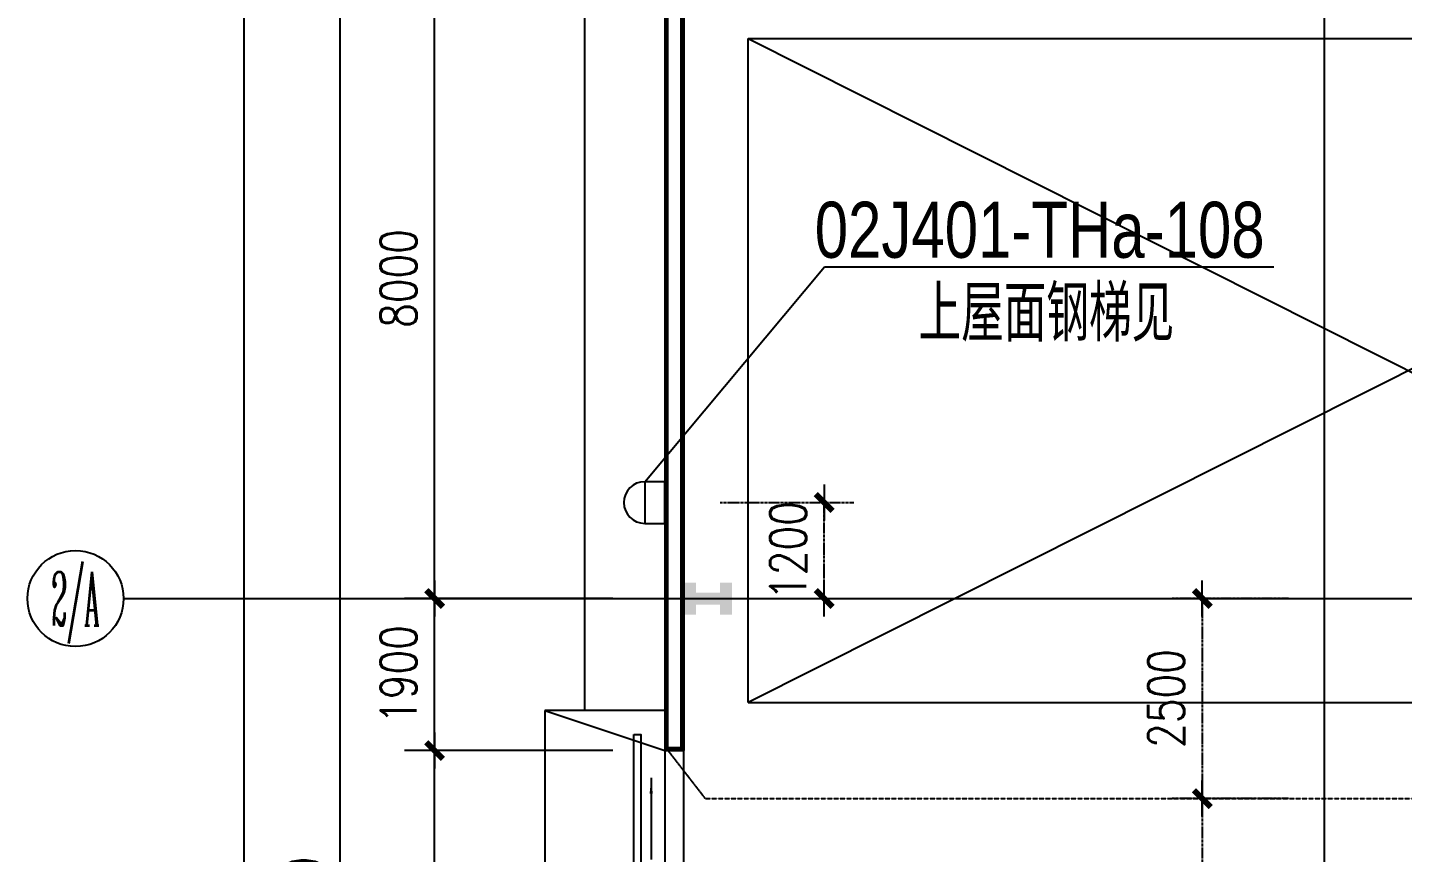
# Model space of a CAD drawing. Header units: millimetres. Extents: x 2509 to 128734, y 2492 to 91667.
# Drawn here: x 20020 to 37195, y 40566 to 50878 of the extents above; entities that cross this region are included whole.
import ezdxf
from ezdxf.enums import TextEntityAlignment as Align

# ---------------------------------------------------------------- set-up
doc = ezdxf.new("R2010")
doc.units = ezdxf.units.MM
for name, pattern in [('CENTER', [50.8, 31.75, -6.35, 6.35, -6.35]), ('DASH', [0.35, 0.25, -0.1]), ('DOTE', [2.42, 2, -0.2, 0.02, -0.2])]:
    doc.linetypes.add(name, pattern=pattern)
for name, color, linetype in [('AXIS', 3, 'Continuous'), ('AXIS_TEXT', 7, 'Continuous'), ('COLUMN', 7, 'Continuous'), ('DOTE', 1, 'DOTE'), ('GROUND', 2, 'Continuous'), ('PUB_DIM', 3, 'Continuous'), ('PUB_TEXT', 7, 'Continuous'), ('PUB_WALL', 255, 'Continuous'), ('ROAD', 5, 'DASH'), ('STAIR', 2, 'Continuous'), ('TQ', 9, 'Continuous'), ('WALL', 4, 'Continuous'), ('WINDOW', 41, 'Continuous'), ('WINDOW_TEXT', 7, 'Continuous')]:
    doc.layers.add(name, color=color, linetype=linetype)
doc.styles.add('_SIMPLEX', font='SIMPLEX.shx', dxfattribs={"width": 0.8})
doc.styles.add('COMPLEX', font='COMPLEX')
doc.styles.add('DIM_FONT', font='SIMPLEX.shx', dxfattribs={"width": 0.8})
doc.styles.add('FSHZ', font='fsdb_e.shx', dxfattribs={"width": 0.8, "bigfont": 'fsdb.shx'})
doc.dimstyles.new('AXIS150', dxfattribs={"dimscale": 1.5, "dimtxt": 300, "dimasz": 1, "dimexe": 250, "dimexo": 300, "dimgap": 150, "dimtad": 1, "dimdec": 0, "dimzin": 0, "dimdsep": 46, "dimtxsty": 'DIM_FONT', "dimblk": '_DIMX', "dimcen": 2.5, "dimse1": 1, "dimse2": 1, "dimclrt": 7, "dimadec": 0, "dimazin": 0, "dimtfac": 1, "dimtdec": 0, "dimtix": 1, "dimtmove": 2, "dimatfit": 3, "dimldrblk": '_DIMX', "dimfxl": 1, "dimtolj": 1, "dimtzin": 0, "dimarcsym": 0})
doc.dimstyles.new('DIMN150', dxfattribs={"dimscale": 1.5, "dimtxt": 300, "dimasz": 1, "dimexe": 250, "dimexo": 300, "dimgap": 150, "dimtad": 1, "dimdec": 0, "dimzin": 0, "dimdsep": 46, "dimtxsty": 'DIM_FONT', "dimblk": '_DIMX', "dimcen": 2.5, "dimclrt": 7, "dimadec": 0, "dimazin": 0, "dimtfac": 1, "dimtdec": 0, "dimtix": 1, "dimtmove": 2, "dimatfit": 3, "dimldrblk": '_DIMX', "dimfxl": 1, "dimtolj": 1, "dimtzin": 0, "dimarcsym": 0})

# ---------------------------------------------------------------- blocks, each defined once
blk = doc.blocks.new('_DIMX')
blk.add_line((-150, 0), (150, 0))
at = {"const_width": 50}
blk.add_lwpolyline([(-70, -70), (70, 70)], dxfattribs=at)
blk = doc.blocks.new('*D27')
at = {"layer": 'DEFPOINTS', "color": 0, "linetype": 'CENTER', "transparency": 16777216}
for p in [(45449, -288722), (43923, -291222), (45449, -291222)]:
    blk.add_point(p, dxfattribs=at)
at = {"layer": 'PUB_DIM', "color": 0, "linetype": 'CENTER', "lineweight": -2, "transparency": 16777216}
for p, q in [((44999, -288722), (43548, -288722)), ((43923, -288724), (43923, -291221)), ((44999, -291222), (43548, -291222))]:
    blk.add_line(p, q, dxfattribs=at)
at = {"layer": 'PUB_DIM', "color": 0, "linetype": 'CENTER', "lineweight": -2, "transparency": 16777216, "xscale": 1.5, "yscale": 1.5, "zscale": 1.5}
for p, rotation in [((43923, -288722), 90), ((43923, -291222), 270)]:
    blk.add_blockref('_DIMX', p, dxfattribs=dict(at, rotation=rotation))
at = {"layer": 'PUB_DIM', "color": 7, "linetype": 'CENTER', "transparency": 16777216, "insert": (43473, -289972), "char_height": 450, "attachment_point": 5, "rotation": 90, "style": 'DIM_FONT'}
blk.add_mtext('\\A1;2500', dxfattribs=at)
blk = doc.blocks.new('*D26')
at = {"layer": 'DEFPOINTS', "color": 0, "linetype": 'CENTER', "transparency": 16777216}
for p in [(45449, -291222), (43923, -294222), (45449, -294222)]:
    blk.add_point(p, dxfattribs=at)
at = {"layer": 'PUB_DIM', "color": 0, "linetype": 'CENTER', "lineweight": -2, "transparency": 16777216}
for p, q in [((44999, -291222), (43548, -291222)), ((43923, -291224), (43923, -294221)), ((44999, -294222), (43548, -294222))]:
    blk.add_line(p, q, dxfattribs=at)
at = {"layer": 'PUB_DIM', "color": 0, "linetype": 'CENTER', "lineweight": -2, "transparency": 16777216, "xscale": 1.5, "yscale": 1.5, "zscale": 1.5}
for p, rotation in [((43923, -291222), 90), ((43923, -294222), 270)]:
    blk.add_blockref('_DIMX', p, dxfattribs=dict(at, rotation=rotation))
at = {"layer": 'PUB_DIM', "color": 7, "linetype": 'CENTER', "transparency": 16777216, "insert": (43473, -292722), "char_height": 450, "attachment_point": 5, "rotation": 90, "style": 'DIM_FONT'}
blk.add_mtext('\\A1;3000', dxfattribs=at)
blk = doc.blocks.new('*D28')
at = {"layer": 'DEFPOINTS', "color": 0, "linetype": 'CENTER', "transparency": 16777216}
for p in [(37449, -287522), (39200, -287522), (37449, -288722)]:
    blk.add_point(p, dxfattribs=at)
at = {"layer": 'PUB_DIM', "color": 0, "linetype": 'CENTER', "lineweight": -2, "transparency": 16777216}
for p, q in [((37899, -287522), (39575, -287522)), ((39200, -287521), (39200, -287519)), ((39200, -288722), (39200, -287522)), ((37899, -288722), (39575, -288722)), ((39200, -288724), (39200, -288725))]:
    blk.add_line(p, q, dxfattribs=at)
at = {"layer": 'PUB_DIM', "color": 0, "linetype": 'CENTER', "lineweight": -2, "transparency": 16777216, "xscale": 1.5, "yscale": 1.5, "zscale": 1.5}
for p, rotation in [((39200, -287522), 270), ((39200, -288722), 90)]:
    blk.add_blockref('_DIMX', p, dxfattribs=dict(at, rotation=rotation))
at = {"layer": 'PUB_DIM', "color": 7, "linetype": 'CENTER', "transparency": 16777216, "insert": (38750, -288122), "char_height": 450, "attachment_point": 5, "rotation": 90, "style": 'DIM_FONT'}
blk.add_mtext('\\A1;1200', dxfattribs=at)
blk = doc.blocks.new('*D78')
at = {"layer": 'AXIS', "color": 0, "lineweight": -2, "transparency": 16777216}
for p, q in [((35999, -256332), (31574, -256332)), ((31949, -256334), (31949, -305111)), ((35999, -305112), (31574, -305112))]:
    blk.add_line(p, q, dxfattribs=at)
at = {"layer": 'DEFPOINTS', "color": 0, "transparency": 16777216}
for p in [(36449, -256332), (31949, -305112), (36449, -305112)]:
    blk.add_point(p, dxfattribs=at)
at = {"layer": 'AXIS', "color": 0, "lineweight": -2, "transparency": 16777216, "xscale": 1.5, "yscale": 1.5, "zscale": 1.5}
for p, rotation in [((31949, -256332), 90), ((31949, -305112), 270)]:
    blk.add_blockref('_DIMX', p, dxfattribs=dict(at, rotation=rotation))
at = {"layer": 'AXIS', "color": 7, "transparency": 16777216, "insert": (31499, -280722), "char_height": 450, "attachment_point": 5, "rotation": 90, "style": 'DIM_FONT'}
blk.add_mtext('\\A1;48780', dxfattribs=at)
blk = doc.blocks.new('*D69')
at = {"layer": 'AXIS', "color": 0, "lineweight": -2, "transparency": 16777216}
blk.add_line((33149, -280724), (33149, -304721), dxfattribs=at)
at = {"layer": 'DEFPOINTS', "color": 0, "transparency": 16777216}
for p in [(36449, -280722), (33149, -304722), (36449, -304722)]:
    blk.add_point(p, dxfattribs=at)
at = {"layer": 'AXIS', "color": 0, "lineweight": -2, "transparency": 16777216, "xscale": 1.5, "yscale": 1.5, "zscale": 1.5}
for p, rotation in [((33149, -280722), 90), ((33149, -304722), 270)]:
    blk.add_blockref('_DIMX', p, dxfattribs=dict(at, rotation=rotation))
at = {"layer": 'AXIS', "color": 7, "transparency": 16777216, "insert": (32699, -292722), "char_height": 450, "attachment_point": 5, "rotation": 90, "style": 'DIM_FONT'}
blk.add_mtext('\\A1;24000', dxfattribs=at)
blk = doc.blocks.new('*D58')
at = {"layer": 'DEFPOINTS', "color": 0, "transparency": 16777216}
for p in [(34334, -290622), (37009, -290622), (37009, -294822)]:
    blk.add_point(p, dxfattribs=at)
at = {"layer": 'PUB_DIM', "color": 0, "lineweight": -2, "transparency": 16777216}
for p, q in [((36559, -290622), (33959, -290622)), ((34334, -294821), (34334, -290624)), ((36559, -294822), (33959, -294822))]:
    blk.add_line(p, q, dxfattribs=at)
at = {"layer": 'PUB_DIM', "color": 0, "lineweight": -2, "transparency": 16777216, "xscale": 1.5, "yscale": 1.5, "zscale": 1.5}
for p, rotation in [((34334, -290622), 90), ((34334, -294822), 270)]:
    blk.add_blockref('_DIMX', p, dxfattribs=dict(at, rotation=rotation))
at = {"layer": 'PUB_DIM', "color": 7, "transparency": 16777216, "insert": (33884, -292722), "char_height": 450, "attachment_point": 5, "rotation": 90, "style": 'DIM_FONT'}
blk.add_mtext('\\A1;4200', dxfattribs=at)
blk = doc.blocks.new('*D57')
at = {"layer": 'DEFPOINTS', "color": 0, "transparency": 16777216}
for p in [(34334, -288722), (37009, -288722), (37009, -290622)]:
    blk.add_point(p, dxfattribs=at)
at = {"layer": 'PUB_DIM', "color": 0, "lineweight": -2, "transparency": 16777216}
for p, q in [((36559, -288722), (33959, -288722)), ((34334, -290621), (34334, -288724)), ((36559, -290622), (33959, -290622))]:
    blk.add_line(p, q, dxfattribs=at)
at = {"layer": 'PUB_DIM', "color": 0, "lineweight": -2, "transparency": 16777216, "xscale": 1.5, "yscale": 1.5, "zscale": 1.5}
for p, rotation in [((34334, -288722), 90), ((34334, -290622), 270)]:
    blk.add_blockref('_DIMX', p, dxfattribs=dict(at, rotation=rotation))
at = {"layer": 'PUB_DIM', "color": 7, "transparency": 16777216, "insert": (33884, -289672), "char_height": 450, "attachment_point": 5, "rotation": 90, "style": 'DIM_FONT'}
blk.add_mtext('\\A1;1900', dxfattribs=at)
blk = doc.blocks.new('*D56')
at = {"layer": 'DEFPOINTS', "color": 0, "transparency": 16777216}
for p in [(34334, -280722), (37009, -280722), (37009, -288722)]:
    blk.add_point(p, dxfattribs=at)
at = {"layer": 'PUB_DIM', "color": 0, "lineweight": -2, "transparency": 16777216}
for p, q in [((36559, -280722), (33959, -280722)), ((34334, -288721), (34334, -280724)), ((36559, -288722), (33959, -288722))]:
    blk.add_line(p, q, dxfattribs=at)
at = {"layer": 'PUB_DIM', "color": 0, "lineweight": -2, "transparency": 16777216, "xscale": 1.5, "yscale": 1.5, "zscale": 1.5}
for p, rotation in [((34334, -280722), 90), ((34334, -288722), 270)]:
    blk.add_blockref('_DIMX', p, dxfattribs=dict(at, rotation=rotation))
at = {"layer": 'PUB_DIM', "color": 7, "transparency": 16777216, "insert": (33884, -284722), "char_height": 450, "attachment_point": 5, "rotation": 90, "style": 'DIM_FONT'}
blk.add_mtext('\\A1;8000', dxfattribs=at)
blk = doc.blocks.new('_AXISO')
blk.add_circle((0, 0), 0.5)
at = {"layer": 'AXIS_TEXT', "style": 'COMPLEX', "width": 1.041667}
blk.add_attdef('A', text='', height=0.56, dxfattribs=at).set_placement((-0.25, -0.28), (0.25, -0.28), align=Align.FIT)
blk = doc.blocks.new('_ARROW')
blk.add_solid([(0, 0), (-1, 0.1), (-1, -0.1)])
blk = doc.blocks.new('_A24YPB')
for points in [[(-0.0475, 0.1208), (-0.0475, 0.1001), (-0.5475, 0.1001), (-0.5474, 0.1208)], [(0.5477, 0.1207), (0.5476, 0.1), (0.0477, 0.1), (0.0477, 0.1208)]]:
    blk.add_lwpolyline(points, close=True)
at = {"linetype": 'CENTER'}
for points in [[(-0.419, 0.069), (-0.1762, 0.069)], [(0.419, 0.069), (0.1762, 0.069)]]:
    blk.add_lwpolyline(points, dxfattribs=at)
at = {"linetype": 'CENTER', "yscale": 0.04761904761899995, "zscale": 0.04761904761899995, "rotation": 180}
for p, xscale in [((-0.419, 0.069), 0.04761904761899995), ((0.419, 0.069), -0.04761904761899995)]:
    blk.add_blockref('_ARROW', p, dxfattribs=dict(at, xscale=xscale))
blk = doc.blocks.new('12号建筑底图')
at = {"layer": 'COLUMN'}
h = blk.add_hatch(color=256, dxfattribs=at)
h.paths.add_polyline_path([(38048.7, -288722.4), (38048.7, -288522.4), (37900.3, -288522.4), (37900.3, -288647.4), (37748.7, -288647.4), (37748.7, -288722.4)])
h.paths.add_polyline_path([(38048.7, -288922.4), (38048.7, -288722.4), (37748.7, -288722.4), (37748.7, -288797.4), (37898.7, -288797.4), (37898.7, -288922.4)])
h.paths.add_polyline_path([(37748.7, -288797.4), (37748.7, -288722.4), (37448.7, -288722.4), (37448.7, -288922.4), (37598.7, -288922.4), (37598.7, -288797.4)])
h.paths.add_polyline_path([(37748.7, -288722.4), (37748.7, -288647.4), (37598.7, -288647.4), (37598.7, -288522.4), (37448.7, -288522.4), (37448.7, -288722.4)])
at = {"layer": 'DOTE'}
for p, q in [((37448.7, -305572.4), (37448.7, -255872.4)), ((45448.7, -305572.4), (45448.7, -255872.4)), ((36448.7, -288722.4), (110448.7, -288722.4))]:
    blk.add_line(p, q, dxfattribs=at)
at = {"layer": 'GROUND'}
for p, q in [((36208.7, -290122.4), (36208.7, -271322.4)), ((37208.7, -290622.4), (37208.7, -294822.4))]:
    blk.add_line(p, q, dxfattribs=at)
at = {"layer": 'PUB_DIM'}
for p, q in [((36958.7, -287261.8), (39205.4, -284574.6)), ((39205.4, -284574.6), (44818.4, -284574.6)), ((30448.7, -288722.4), (36448.7, -288722.4))]:
    blk.add_line(p, q, dxfattribs=at)
at = {"layer": 'PUB_WALL'}
blk.add_lwpolyline([(37423.7, -270847.4, 50, 50, 0), (37233.7, -270847.4, 50, 50, 0), (37233.7, -290597.4, 50, 50, 0), (37423.7, -290597.4, 50, 50, 0)], format="xyseb", close=True, dxfattribs=at)
at = {"layer": 'ROAD', "ltscale": 2}
for p, q in [((37248.7, -290622.4), (37711.4, -291219.5)), ((37718.4, -291222.4), (52948.7, -291222.4))]:
    blk.add_line(p, q, dxfattribs=at)
at = {"layer": 'STAIR'}
blk.add_lwpolyline([(37208.7, -287783.1), (37208.7, -287261.8), (36958.7, -287261.8), (36958.7, -287783.1)], close=True, dxfattribs=at)
for points in [[(35708.7, -290122.4), (35708.7, -295322.4)], [(37208.7, -290122.4), (35708.7, -290122.4)], [(35708.7, -290122.4), (37208.7, -290622.4)]]:
    blk.add_lwpolyline(points, dxfattribs=at)
blk.add_arc((36958.7, -287522.4), 260.7, 90, 270, dxfattribs=at)
at = {"layer": 'TQ', "linetype": 'Continuous', "ltscale": 0.05}
for p, q in [((38248.7, -290022.4), (38248.7, -281722.4)), ((54748.7, -281722.4), (38248.7, -290022.4)), ((38248.7, -281722.4), (54748.7, -290022.4)), ((38248.7, -281722.4), (54748.7, -281722.4))]:
    blk.add_line(p, q, dxfattribs=at)
at = {"layer": 'TQ', "linetype": 'Continuous', "ltscale": 2}
blk.add_line((38248.7, -290022.4), (54748.7, -290022.4), dxfattribs=at)
at = {"layer": 'WALL'}
for p, q in [((37208.7, -270822.4), (37208.7, -290622.4)), ((37448.7, -270822.4), (37448.7, -290622.4)), ((37208.7, -290622.4), (37448.7, -290622.4))]:
    blk.add_line(p, q, dxfattribs=at)
at = {"layer": 'AXIS'}
ref = blk.add_blockref('_AXISO', (29848.7, -288722.4), dxfattribs=dict(at, xscale=1200, yscale=1200, zscale=1200))
ref.add_attrib('A', '2/A', dxfattribs={"layer": 'AXIS_TEXT', "height": 672, "style": 'COMPLEX', "width": 0.3125}).set_placement((29548.7, -289058.4), (30148.7, -289058.4), align=Align.FIT)
at = {"layer": 'WINDOW'}
ref = blk.add_blockref('_A24YPB', (37328.7, -292722.4), dxfattribs=dict(at, xscale=4200, yscale=4200, zscale=4200, rotation=90))
ref.add_attrib('A', 'TLM-1', dxfattribs={"layer": 'WINDOW_TEXT', "height": 450, "rotation": 90, "style": '_SIMPLEX', "width": 0.8, "flags": 8}).set_placement((37898.7, -292722.4), align=Align.MIDDLE)
at = {"layer": 'AXIS_TEXT', "style": 'COMPLEX', "width": 0.736842}
blk.add_attdef('N', text='', height=900, dxfattribs=at).set_placement((122812.3, -249273.3), (123412.3, -249273.3), align=Align.FIT)
at = {"layer": 'PUB_TEXT', "style": 'FSHZ', "width": 0.8}
for s, p in [('02J401-THa-108', (44701.6, -284463.2)), ('上屋面钢梯见', (43571.7, -285510.2))]:
    blk.add_text(s, height=700, dxfattribs=at).set_placement(p, align=Align.RIGHT)
at = {"layer": 'AXIS'}
dim = blk.add_aligned_dim(p1=(36448.7, -256332.4), p2=(36448.7, -305112.4), distance=-4500, dimstyle='DIMN150', dxfattribs=at)
dim.commit()
dim.dimension.update_dxf_attribs({"geometry": '*D78', "text_midpoint": (31498.7, -280722.4)})
dim = blk.add_linear_dim(base=(33148.7, -304722.4), p1=(36448.7, -280722.4), p2=(36448.7, -304722.4), angle=90, dimstyle='AXIS150', dxfattribs=at)
dim.commit()
dim.dimension.update_dxf_attribs({"geometry": '*D69', "text_midpoint": (32698.7, -292722.4)})
at = {"layer": 'PUB_DIM'}
for p1, p2, picture, middle in [((37008.7, -288722.5), (37008.7, -280722.5), '*D56', (33884.5, -284722.5)), ((37008.7, -290622.5), (37008.7, -288722.5), '*D57', (33884.5, -289672.5)), ((37008.7, -294822.5), (37008.7, -290622.5), '*D58', (33884.5, -292722.5))]:
    dim = blk.add_aligned_dim(p1=p1, p2=p2, distance=2674.2, dimstyle='DIMN150', dxfattribs=at)
    dim.commit()
    dim.dimension.update_dxf_attribs({"geometry": picture, "text_midpoint": middle})
at = {"layer": 'PUB_DIM', "linetype": 'CENTER'}
for p1, p2, distance, picture, middle in [((37448.7, -288722.4), (37448.7, -287522.4), -1751.3, '*D28', (38750, -288122.4)), ((45448.7, -288722.4), (45448.7, -291222.4), -1525.2, '*D27', (43473.5, -289972.4)), ((45448.7, -291222.4), (45448.7, -294222.4), -1525.2, '*D26', (43473.5, -292722.4))]:
    dim = blk.add_aligned_dim(p1=p1, p2=p2, distance=distance, dimstyle='DIMN150', dxfattribs=at)
    dim.commit()
    dim.dimension.update_dxf_attribs({"geometry": picture, "text_midpoint": middle})

msp = doc.modelspace()

# ---------------------------------------------------------------- block references
at = {"linetype": 'CENTER'}
msp.add_blockref('12号建筑底图', (-9229.066, 332462.656), dxfattribs=at)

doc.saveas('drawing.dxf')
